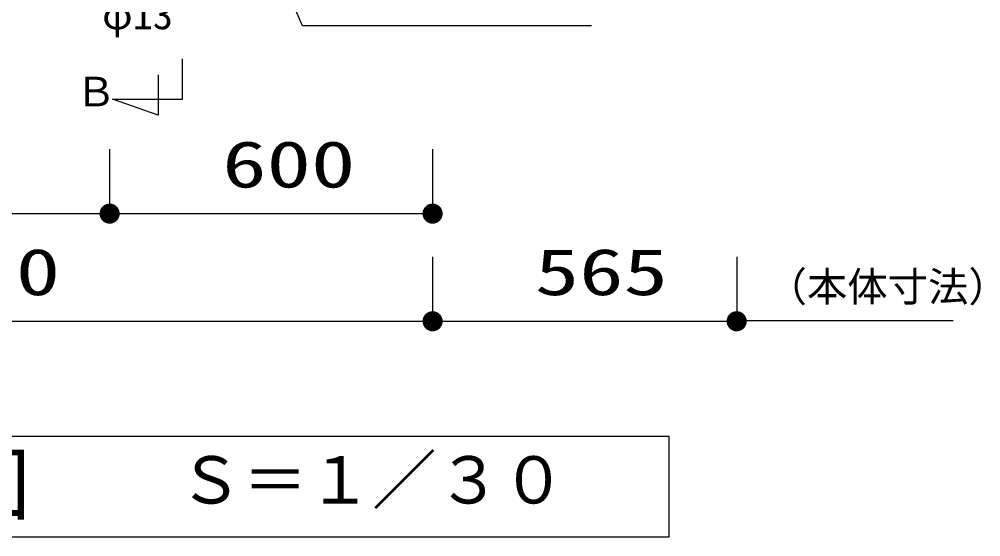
# Model space of a CAD drawing. Units: millimetres, scale not verified. Extents: x -9535 to 7784, y -6883 to 5195.
# Drawn here: x -5012 to -3225, y -878 to 84 of the extents above; entities that cross this region are included whole.
import ezdxf
from ezdxf.enums import TextEntityAlignment as Align

# ---------------------------------------------------------------- set-up
doc = ezdxf.new("R2010")
doc.units = ezdxf.units.MM
doc.header["$LTSCALE"] = 30
for name, color, linetype, lineweight in [('0-0_KUTAI', 4, 'Continuous', 25), ('0-1_KIKI', 3, 'Continuous', 25), ('0-4_W-PIPE', 7, 'Continuous', 25), ('0-6_SUNPO', 7, 'Continuous', 25)]:
    doc.layers.add(name, color=color, linetype=linetype, lineweight=lineweight)
doc.styles.add('MS Gothic', font='')
doc.styles.add('ＭＳ ゴシック', font='')
doc.styles.get('MS Gothic').set_extended_font_data('MS Gothic')
doc.styles.get('ＭＳ ゴシック').set_extended_font_data('MS Gothic')

msp = doc.modelspace()

# ---------------------------------------------------------------- linework, layer by layer
at = {"layer": '0-0_KUTAI'}
msp.add_line((-3948.41, 71.27), (-4485.75, 71.27), dxfattribs=at)
at = {"layer": '0-1_KIKI', "color": 4}
msp.add_line((-4485.75, 71.27), (-4688.52, 540.67), dxfattribs=at)
at = {"layer": '0-1_KIKI'}
for points in [[(-4838.62, -64.75), (-4708.62, -64.75), (-4708.62, 10.25)], [(-4753.62, -19.75), (-4753.62, -94.75), (-4838.62, -64.75)]]:
    msp.add_lwpolyline(points, dxfattribs=at)
msp.add_lwpolyline([(-3804.09, -877.95), (-3804.09, -691.64), (-5833.42, -691.64), (-5833.42, -877.95)], close=True, dxfattribs=at)
at = {"layer": '0-6_SUNPO', "color": 4}
for p, q in [((-4843.79, -157.55), (-4843.79, -277.55)), ((-4843.79, -157.55), (-4843.79, -277.55)), ((-4243.79, -157.55), (-4243.79, -277.55)), ((-6043.79, -277.55), (-4843.79, -277.55)), ((-4843.79, -277.55), (-4243.79, -277.55)), ((-4243.79, -357.55), (-4243.79, -477.55)), ((-4243.79, -357.55), (-4243.79, -477.55)), ((-3678.93, -357.55), (-3678.93, -477.55)), ((-6043.79, -477.55), (-4243.79, -477.55)), ((-4243.79, -477.55), (-3678.93, -477.55)), ((-3678.93, -476.05), (-3276.9, -476.05))]:
    msp.add_line(p, q, dxfattribs=at)
at = {"layer": '0-6_SUNPO'}
for points in [[(-4859.38, -267.13), (-4843.79, -277.55), (-4861.12, -270.37)], [(-4859.38, -267.13), (-4843.79, -277.55), (-4861.12, -270.37)], [(-4857.05, -264.29), (-4843.79, -277.55), (-4859.38, -267.13)], [(-4857.05, -264.29), (-4843.79, -277.55), (-4859.38, -267.13)], [(-4854.21, -261.96), (-4843.79, -277.55), (-4857.05, -264.29)], [(-4854.21, -261.96), (-4843.79, -277.55), (-4857.05, -264.29)], [(-4850.97, -260.22), (-4843.79, -277.55), (-4854.21, -261.96)], [(-4850.97, -260.22), (-4843.79, -277.55), (-4854.21, -261.96)], [(-4847.45, -259.16), (-4843.79, -277.55), (-4850.97, -260.22)], [(-4847.45, -259.16), (-4843.79, -277.55), (-4850.97, -260.22)], [(-4843.79, -258.8), (-4843.79, -277.55), (-4847.45, -259.16)], [(-4843.79, -258.8), (-4843.79, -277.55), (-4847.45, -259.16)], [(-4840.14, -259.16), (-4843.79, -277.55), (-4843.79, -258.8)], [(-4840.14, -259.16), (-4843.79, -277.55), (-4843.79, -258.8)], [(-4836.62, -260.22), (-4843.79, -277.55), (-4840.14, -259.16)], [(-4836.62, -260.22), (-4843.79, -277.55), (-4840.14, -259.16)], [(-4833.38, -261.96), (-4843.79, -277.55), (-4836.62, -260.22)], [(-4833.38, -261.96), (-4843.79, -277.55), (-4836.62, -260.22)], [(-4830.54, -264.29), (-4843.79, -277.55), (-4833.38, -261.96)], [(-4830.54, -264.29), (-4843.79, -277.55), (-4833.38, -261.96)], [(-4828.2, -267.13), (-4843.79, -277.55), (-4830.54, -264.29)], [(-4828.2, -267.13), (-4843.79, -277.55), (-4830.54, -264.29)], [(-4826.47, -270.37), (-4843.79, -277.55), (-4828.2, -267.13)], [(-4826.47, -270.37), (-4843.79, -277.55), (-4828.2, -267.13)], [(-4259.38, -267.13), (-4243.79, -277.55), (-4261.12, -270.37)], [(-4257.05, -264.29), (-4243.79, -277.55), (-4259.38, -267.13)], [(-4254.21, -261.96), (-4243.79, -277.55), (-4257.05, -264.29)], [(-4250.97, -260.22), (-4243.79, -277.55), (-4254.21, -261.96)], [(-4247.45, -259.16), (-4243.79, -277.55), (-4250.97, -260.22)], [(-4243.79, -258.8), (-4243.79, -277.55), (-4247.45, -259.16)], [(-4240.14, -259.16), (-4243.79, -277.55), (-4243.79, -258.8)], [(-4236.62, -260.22), (-4243.79, -277.55), (-4240.14, -259.16)], [(-4233.38, -261.96), (-4243.79, -277.55), (-4236.62, -260.22)], [(-4230.54, -264.29), (-4243.79, -277.55), (-4233.38, -261.96)], [(-4228.2, -267.13), (-4243.79, -277.55), (-4230.54, -264.29)], [(-4226.47, -270.37), (-4243.79, -277.55), (-4228.2, -267.13)], [(-4862.18, -273.89), (-4843.79, -277.55), (-4862.54, -277.55)], [(-4862.18, -273.89), (-4843.79, -277.55), (-4862.54, -277.55)], [(-4862.54, -277.55), (-4843.79, -277.55), (-4862.18, -281.21)], [(-4862.54, -277.55), (-4843.79, -277.55), (-4862.18, -281.21)], [(-4861.12, -270.37), (-4843.79, -277.55), (-4862.18, -273.89)], [(-4861.12, -270.37), (-4843.79, -277.55), (-4862.18, -273.89)], [(-4862.18, -281.21), (-4843.79, -277.55), (-4861.12, -284.72)], [(-4862.18, -281.21), (-4843.79, -277.55), (-4861.12, -284.72)], [(-4861.12, -284.72), (-4843.79, -277.55), (-4859.38, -287.96)], [(-4861.12, -284.72), (-4843.79, -277.55), (-4859.38, -287.96)], [(-4859.38, -287.96), (-4843.79, -277.55), (-4857.05, -290.81)], [(-4859.38, -287.96), (-4843.79, -277.55), (-4857.05, -290.81)], [(-4857.05, -290.81), (-4843.79, -277.55), (-4854.21, -293.14)], [(-4857.05, -290.81), (-4843.79, -277.55), (-4854.21, -293.14)], [(-4854.21, -293.14), (-4843.79, -277.55), (-4850.97, -294.87)], [(-4854.21, -293.14), (-4843.79, -277.55), (-4850.97, -294.87)], [(-4850.97, -294.87), (-4843.79, -277.55), (-4847.45, -295.94)], [(-4850.97, -294.87), (-4843.79, -277.55), (-4847.45, -295.94)], [(-4847.45, -295.94), (-4843.79, -277.55), (-4843.79, -296.3)], [(-4847.45, -295.94), (-4843.79, -277.55), (-4843.79, -296.3)], [(-4825.4, -273.89), (-4843.79, -277.55), (-4826.47, -270.37)], [(-4825.4, -273.89), (-4843.79, -277.55), (-4826.47, -270.37)], [(-4825.04, -277.55), (-4843.79, -277.55), (-4825.4, -273.89)], [(-4825.04, -277.55), (-4843.79, -277.55), (-4825.4, -273.89)], [(-4843.79, -296.3), (-4843.79, -277.55), (-4840.14, -295.94)], [(-4840.14, -295.94), (-4843.79, -277.55), (-4836.62, -294.87)], [(-4836.62, -294.87), (-4843.79, -277.55), (-4833.38, -293.14)], [(-4833.38, -293.14), (-4843.79, -277.55), (-4830.54, -290.81)], [(-4830.54, -290.81), (-4843.79, -277.55), (-4828.2, -287.96)], [(-4828.2, -287.96), (-4843.79, -277.55), (-4826.47, -284.72)], [(-4826.47, -284.72), (-4843.79, -277.55), (-4825.4, -281.21)], [(-4825.4, -281.21), (-4843.79, -277.55), (-4825.04, -277.55)], [(-4843.79, -296.3), (-4843.79, -277.55), (-4840.14, -295.94)], [(-4840.14, -295.94), (-4843.79, -277.55), (-4836.62, -294.87)], [(-4836.62, -294.87), (-4843.79, -277.55), (-4833.38, -293.14)], [(-4833.38, -293.14), (-4843.79, -277.55), (-4830.54, -290.81)], [(-4830.54, -290.81), (-4843.79, -277.55), (-4828.2, -287.96)], [(-4828.2, -287.96), (-4843.79, -277.55), (-4826.47, -284.72)], [(-4826.47, -284.72), (-4843.79, -277.55), (-4825.4, -281.21)], [(-4825.4, -281.21), (-4843.79, -277.55), (-4825.04, -277.55)], [(-4262.18, -273.89), (-4243.79, -277.55), (-4262.54, -277.55)], [(-4262.54, -277.55), (-4243.79, -277.55), (-4262.18, -281.21)], [(-4261.12, -270.37), (-4243.79, -277.55), (-4262.18, -273.89)], [(-4262.18, -281.21), (-4243.79, -277.55), (-4261.12, -284.72)], [(-4261.12, -284.72), (-4243.79, -277.55), (-4259.38, -287.96)], [(-4259.38, -287.96), (-4243.79, -277.55), (-4257.05, -290.81)], [(-4257.05, -290.81), (-4243.79, -277.55), (-4254.21, -293.14)], [(-4254.21, -293.14), (-4243.79, -277.55), (-4250.97, -294.87)], [(-4250.97, -294.87), (-4243.79, -277.55), (-4247.45, -295.94)], [(-4247.45, -295.94), (-4243.79, -277.55), (-4243.79, -296.3)], [(-4225.41, -273.89), (-4243.79, -277.55), (-4226.47, -270.37)], [(-4225.04, -277.55), (-4243.79, -277.55), (-4225.41, -273.89)], [(-4243.79, -296.3), (-4243.79, -277.55), (-4240.14, -295.94)], [(-4240.14, -295.94), (-4243.79, -277.55), (-4236.62, -294.87)], [(-4236.62, -294.87), (-4243.79, -277.55), (-4233.38, -293.14)], [(-4233.38, -293.14), (-4243.79, -277.55), (-4230.54, -290.81)], [(-4230.54, -290.81), (-4243.79, -277.55), (-4228.2, -287.96)], [(-4228.2, -287.96), (-4243.79, -277.55), (-4226.47, -284.72)], [(-4226.47, -284.72), (-4243.79, -277.55), (-4225.41, -281.21)], [(-4225.41, -281.21), (-4243.79, -277.55), (-4225.04, -277.55)], [(-4257.05, -464.29), (-4243.79, -477.55), (-4259.38, -467.13)], [(-4257.05, -464.29), (-4243.79, -477.55), (-4259.38, -467.13)], [(-4254.21, -461.96), (-4243.79, -477.55), (-4257.05, -464.29)], [(-4254.21, -461.96), (-4243.79, -477.55), (-4257.05, -464.29)], [(-4250.97, -460.22), (-4243.79, -477.55), (-4254.21, -461.96)], [(-4250.97, -460.22), (-4243.79, -477.55), (-4254.21, -461.96)], [(-4247.45, -459.16), (-4243.79, -477.55), (-4250.97, -460.22)], [(-4247.45, -459.16), (-4243.79, -477.55), (-4250.97, -460.22)], [(-4243.79, -458.8), (-4243.79, -477.55), (-4247.45, -459.16)], [(-4243.79, -458.8), (-4243.79, -477.55), (-4247.45, -459.16)], [(-4240.14, -459.16), (-4243.79, -477.55), (-4243.79, -458.8)], [(-4240.14, -459.16), (-4243.79, -477.55), (-4243.79, -458.8)], [(-4236.62, -460.22), (-4243.79, -477.55), (-4240.14, -459.16)], [(-4236.62, -460.22), (-4243.79, -477.55), (-4240.14, -459.16)], [(-4233.38, -461.96), (-4243.79, -477.55), (-4236.62, -460.22)], [(-4233.38, -461.96), (-4243.79, -477.55), (-4236.62, -460.22)], [(-4230.54, -464.29), (-4243.79, -477.55), (-4233.38, -461.96)], [(-4230.54, -464.29), (-4243.79, -477.55), (-4233.38, -461.96)], [(-4228.2, -467.13), (-4243.79, -477.55), (-4230.54, -464.29)], [(-4228.2, -467.13), (-4243.79, -477.55), (-4230.54, -464.29)], [(-3692.19, -464.29), (-3678.93, -477.55), (-3694.52, -467.13)], [(-3689.35, -461.96), (-3678.93, -477.55), (-3692.19, -464.29)], [(-3686.11, -460.22), (-3678.93, -477.55), (-3689.35, -461.96)], [(-3682.59, -459.16), (-3678.93, -477.55), (-3686.11, -460.22)], [(-3678.93, -458.8), (-3678.93, -477.55), (-3682.59, -459.16)], [(-3675.27, -459.16), (-3678.93, -477.55), (-3678.93, -458.8)], [(-3671.76, -460.22), (-3678.93, -477.55), (-3675.27, -459.16)], [(-3668.51, -461.96), (-3678.93, -477.55), (-3671.76, -460.22)], [(-3665.67, -464.29), (-3678.93, -477.55), (-3668.51, -461.96)], [(-3663.34, -467.13), (-3678.93, -477.55), (-3665.67, -464.29)], [(-4262.18, -473.89), (-4243.79, -477.55), (-4262.54, -477.55)], [(-4262.18, -473.89), (-4243.79, -477.55), (-4262.54, -477.55)], [(-4262.54, -477.55), (-4243.79, -477.55), (-4262.18, -481.21)], [(-4262.54, -477.55), (-4243.79, -477.55), (-4262.18, -481.21)], [(-4261.12, -470.37), (-4243.79, -477.55), (-4262.18, -473.89)], [(-4261.12, -470.37), (-4243.79, -477.55), (-4262.18, -473.89)], [(-4262.18, -481.21), (-4243.79, -477.55), (-4261.12, -484.72)], [(-4262.18, -481.21), (-4243.79, -477.55), (-4261.12, -484.72)], [(-4259.38, -467.13), (-4243.79, -477.55), (-4261.12, -470.37)], [(-4259.38, -467.13), (-4243.79, -477.55), (-4261.12, -470.37)], [(-4261.12, -484.72), (-4243.79, -477.55), (-4259.38, -487.96)], [(-4261.12, -484.72), (-4243.79, -477.55), (-4259.38, -487.96)], [(-4259.38, -487.96), (-4243.79, -477.55), (-4257.05, -490.81)], [(-4259.38, -487.96), (-4243.79, -477.55), (-4257.05, -490.81)], [(-4257.05, -490.81), (-4243.79, -477.55), (-4254.21, -493.14)], [(-4257.05, -490.81), (-4243.79, -477.55), (-4254.21, -493.14)], [(-4254.21, -493.14), (-4243.79, -477.55), (-4250.97, -494.87)], [(-4254.21, -493.14), (-4243.79, -477.55), (-4250.97, -494.87)], [(-4250.97, -494.87), (-4243.79, -477.55), (-4247.45, -495.94)], [(-4250.97, -494.87), (-4243.79, -477.55), (-4247.45, -495.94)], [(-4247.45, -495.94), (-4243.79, -477.55), (-4243.79, -496.3)], [(-4247.45, -495.94), (-4243.79, -477.55), (-4243.79, -496.3)], [(-4226.47, -470.37), (-4243.79, -477.55), (-4228.2, -467.13)], [(-4226.47, -470.37), (-4243.79, -477.55), (-4228.2, -467.13)], [(-4225.41, -473.89), (-4243.79, -477.55), (-4226.47, -470.37)], [(-4225.41, -473.89), (-4243.79, -477.55), (-4226.47, -470.37)], [(-4225.04, -477.55), (-4243.79, -477.55), (-4225.41, -473.89)], [(-4225.04, -477.55), (-4243.79, -477.55), (-4225.41, -473.89)], [(-4243.79, -496.3), (-4243.79, -477.55), (-4240.14, -495.94)], [(-4240.14, -495.94), (-4243.79, -477.55), (-4236.62, -494.87)], [(-4236.62, -494.87), (-4243.79, -477.55), (-4233.38, -493.14)], [(-4233.38, -493.14), (-4243.79, -477.55), (-4230.54, -490.81)], [(-4230.54, -490.81), (-4243.79, -477.55), (-4228.2, -487.96)], [(-4228.2, -487.96), (-4243.79, -477.55), (-4226.47, -484.72)], [(-4226.47, -484.72), (-4243.79, -477.55), (-4225.41, -481.21)], [(-4225.41, -481.21), (-4243.79, -477.55), (-4225.04, -477.55)], [(-4243.79, -496.3), (-4243.79, -477.55), (-4240.14, -495.94)], [(-4240.14, -495.94), (-4243.79, -477.55), (-4236.62, -494.87)], [(-4236.62, -494.87), (-4243.79, -477.55), (-4233.38, -493.14)], [(-4233.38, -493.14), (-4243.79, -477.55), (-4230.54, -490.81)], [(-4230.54, -490.81), (-4243.79, -477.55), (-4228.2, -487.96)], [(-4228.2, -487.96), (-4243.79, -477.55), (-4226.47, -484.72)], [(-4226.47, -484.72), (-4243.79, -477.55), (-4225.41, -481.21)], [(-4225.41, -481.21), (-4243.79, -477.55), (-4225.04, -477.55)], [(-3697.32, -473.89), (-3678.93, -477.55), (-3697.68, -477.55)], [(-3697.68, -477.55), (-3678.93, -477.55), (-3697.32, -481.21)], [(-3696.25, -470.37), (-3678.93, -477.55), (-3697.32, -473.89)], [(-3697.32, -481.21), (-3678.93, -477.55), (-3696.25, -484.72)], [(-3694.52, -467.13), (-3678.93, -477.55), (-3696.25, -470.37)], [(-3696.25, -484.72), (-3678.93, -477.55), (-3694.52, -487.96)], [(-3694.52, -487.96), (-3678.93, -477.55), (-3692.19, -490.81)], [(-3692.19, -490.81), (-3678.93, -477.55), (-3689.35, -493.14)], [(-3689.35, -493.14), (-3678.93, -477.55), (-3686.11, -494.87)], [(-3686.11, -494.87), (-3678.93, -477.55), (-3682.59, -495.94)], [(-3682.59, -495.94), (-3678.93, -477.55), (-3678.93, -496.3)], [(-3661.61, -470.37), (-3678.93, -477.55), (-3663.34, -467.13)], [(-3660.54, -473.89), (-3678.93, -477.55), (-3661.61, -470.37)], [(-3660.18, -477.55), (-3678.93, -477.55), (-3660.54, -473.89)], [(-3678.93, -496.3), (-3678.93, -477.55), (-3675.27, -495.94)], [(-3675.27, -495.94), (-3678.93, -477.55), (-3671.76, -494.87)], [(-3671.76, -494.87), (-3678.93, -477.55), (-3668.51, -493.14)], [(-3668.51, -493.14), (-3678.93, -477.55), (-3665.67, -490.81)], [(-3665.67, -490.81), (-3678.93, -477.55), (-3663.34, -487.96)], [(-3663.34, -487.96), (-3678.93, -477.55), (-3661.61, -484.72)], [(-3661.61, -484.72), (-3678.93, -477.55), (-3660.54, -481.21)], [(-3660.54, -481.21), (-3678.93, -477.55), (-3660.18, -477.55)]]:
    msp.add_solid(points, dxfattribs=at)

# ---------------------------------------------------------------- texts
at = {"layer": '0-1_KIKI', "color": 4, "style": 'MS Gothic'}
for s, height, p in [('Ｂ', 54.99, (-4906.75, -94.9)), ('平\u3000面\u3000図', 110, (-5740.57, -867.79)), ('Ｓ＝１／３０', 87.98, (-4716.34, -842.58))]:
    msp.add_text(s, height=height, dxfattribs=at).set_placement(p, align=Align.BOTTOM_LEFT)
at = {"layer": '0-4_W-PIPE', "color": 4, "style": 'MS Gothic'}
msp.add_text('φ13', height=54.99, dxfattribs=at).set_placement((-4857.75, 48.49), align=Align.BOTTOM_LEFT)
at = {"layer": '0-6_SUNPO', "color": 3, "style": 'ＭＳ ゴシック', "width": 1.4}
for s, p in [('600', (-4634.65, -255.05)), ('1800', (-5265.51, -455.05)), ('565', (-4053.93, -455.05))]:
    msp.add_text(s, height=86.59, dxfattribs=at).set_placement(p, align=Align.BOTTOM_LEFT)
at = {"layer": '0-6_SUNPO', "color": 4, "style": 'MS Gothic'}
msp.add_text('（本体寸法）', height=54.99, dxfattribs=at).set_placement((-3623.37, -457.32), align=Align.BOTTOM_LEFT)

doc.saveas('drawing.dxf')
